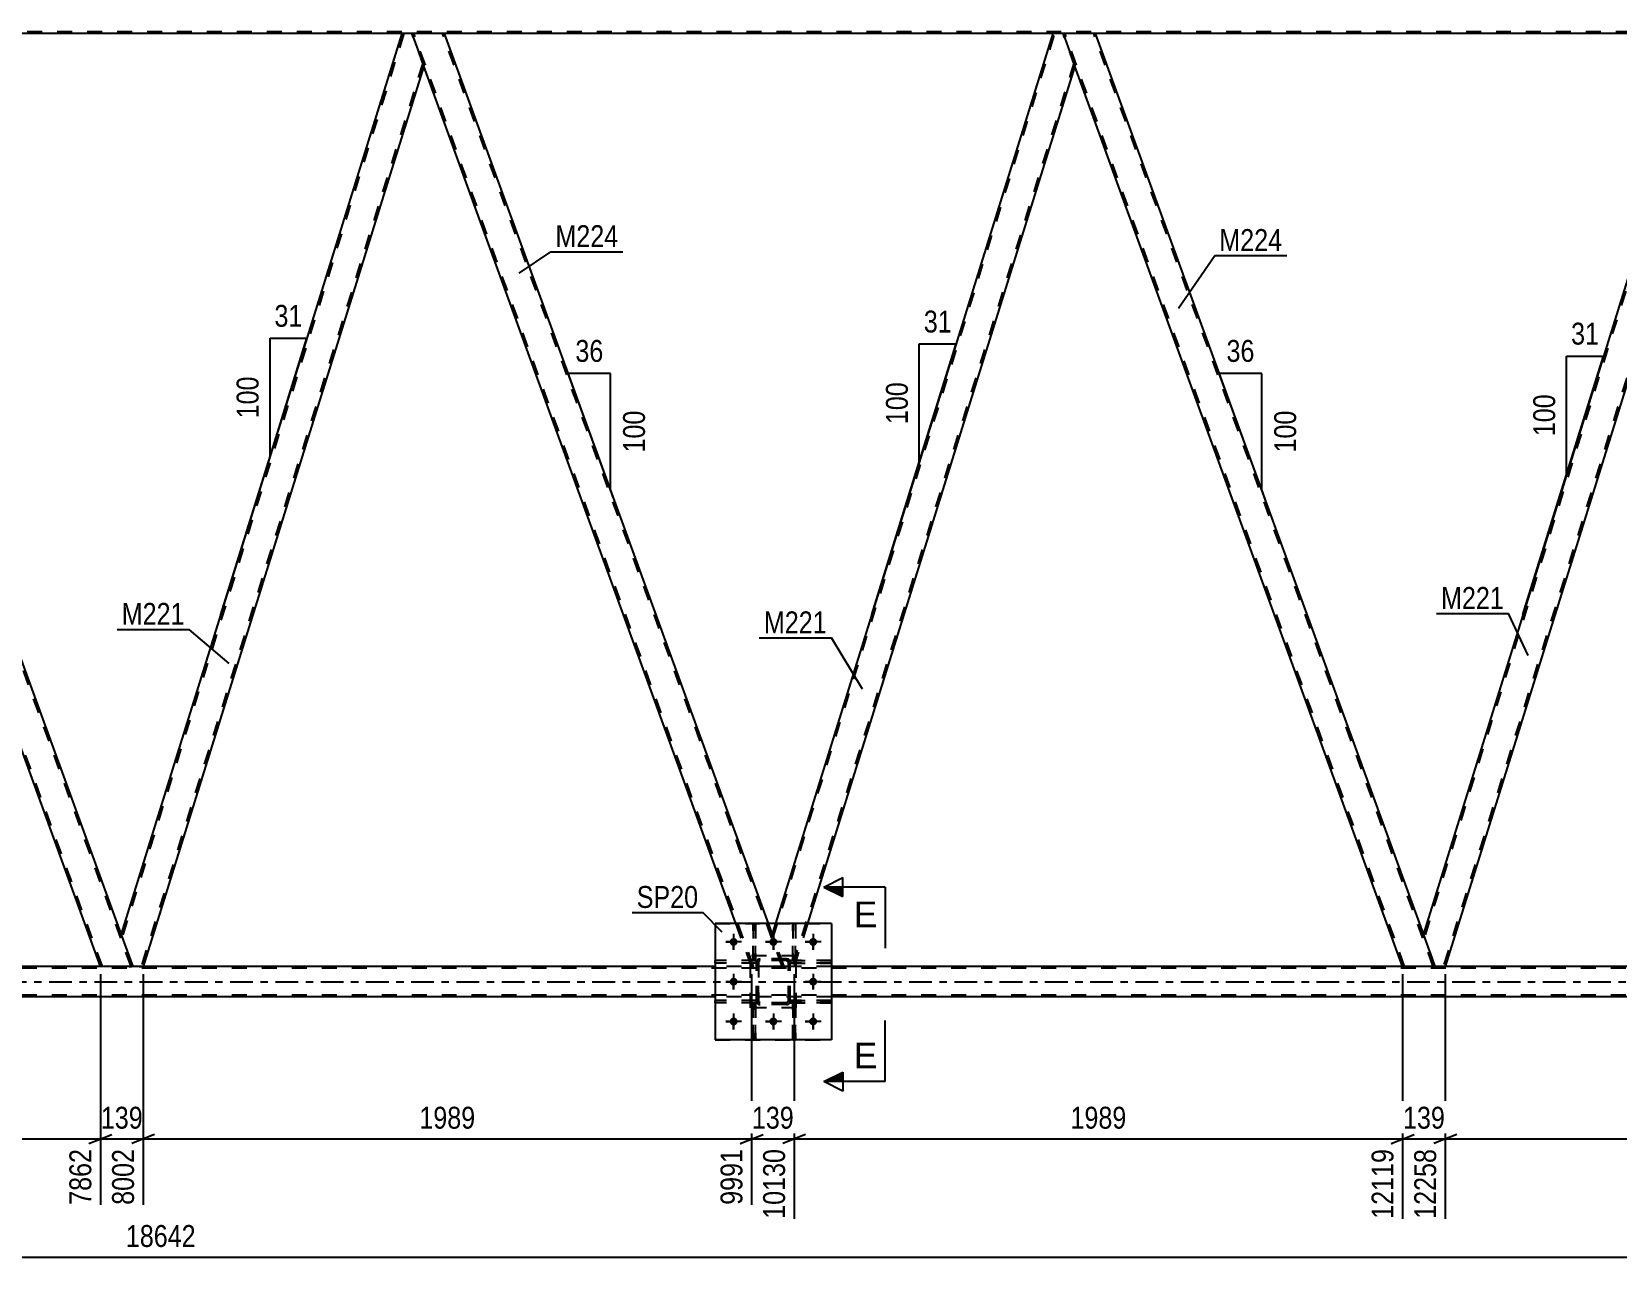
# Model space of a CAD drawing. Header units: millimetres. Extents: x 0 to 841, y 0 to 594.
# Drawn here: x 405.5 to 612.8, y 271.5 to 431.8 of the extents above; entities that cross this region are included whole.
import ezdxf

# ---------------------------------------------------------------- set-up
doc = ezdxf.new("R2010")
doc.units = ezdxf.units.MM
doc.linetypes.add('DXK_LINE_DOT2', pattern=[3.9198, 1.9599, -1.9599])
doc.linetypes.add('DXK_LINE_DOT3', pattern=[5.9187, 2.979, -0.9799, 0.9799, -0.9799])
doc.styles.add('Arial', font='ARIAL.TTF', dxfattribs={"height": 0.2})
doc.styles.add('Arial Narrow', font='ARIALN.TTF', dxfattribs={"height": 0.2})

# ---------------------------------------------------------------- blocks, each defined once
blk = doc.blocks.new('Part-103654073-3726 - 3325')
at = {"color": 7, "linetype": 'DXK_LINE_DOT2'}
for p, q in [((499.86, 315.18), (499.86, 310.33)), ((500.18, 315.18), (499.86, 315.18)), ((500.18, 310.33), (500.18, 315.18)), ((499.86, 310.93), (500.18, 310.93)), ((499.86, 310.33), (500.18, 310.33))]:
    blk.add_line(p, q, dxfattribs=at)
blk = doc.blocks.new('Part-103654073-3764 - 3325')
at = {"color": 7, "linetype": 'DXK_LINE_DOT2'}
for p, q in [((504.7, 310.02), (504.7, 310.34)), ((504.7, 310.34), (510.1, 310.34)), ((510.1, 310.02), (504.7, 310.02)), ((505.3, 310.02), (505.3, 310.34)), ((510.1, 310.34), (510.1, 310.02))]:
    blk.add_line(p, q, dxfattribs=at)
blk = doc.blocks.new('Part-103654073-3718 - 3325')
at = {"color": 7, "linetype": 'DXK_LINE_DOT2'}
for p, q in [((499.86, 299.98), (499.86, 304.81)), ((499.86, 304.81), (500.18, 304.81)), ((500.18, 304.81), (500.18, 299.98)), ((499.86, 304.21), (500.18, 304.21)), ((500.18, 299.98), (499.86, 299.98))]:
    blk.add_line(p, q, dxfattribs=at)
blk = doc.blocks.new('Part-103654073-3792 - 3325')
at = {"color": 7, "linetype": 'DXK_LINE_DOT2'}
for p, q in [((505.06, 310.33), (505.06, 315.18)), ((505.06, 315.18), (505.38, 315.18)), ((505.38, 315.18), (505.38, 310.33)), ((505.06, 310.93), (505.38, 310.93)), ((505.38, 310.33), (505.06, 310.33))]:
    blk.add_line(p, q, dxfattribs=at)
blk = doc.blocks.new('Part-103654073-3494 - 3325')
at = {"color": 2, "linetype": 'Continuous'}
for p, q in [((373.85, 431.58), (370.11, 431.58)), ((374.36, 431.58), (373.85, 431.58)), ((417.22, 313.83), (374.36, 431.58)), ((414.51, 309.58), (371.66, 427.33)), ((418.26, 309.58), (414.51, 309.58)), ((418.73, 309.58), (418.26, 309.58)), ((418.77, 309.58), (418.73, 309.58))]:
    blk.add_line(p, q, dxfattribs=at)
at = {"color": 7, "linetype": 'DXK_LINE_DOT2'}
for p, q in [((371.66, 427.33), (370.11, 431.58)), ((414.77, 309.58), (370.36, 431.58)), ((418.51, 309.58), (374.11, 431.58)), ((418.77, 309.58), (417.22, 313.83)), ((418.26, 309.58), (418.62, 309.58))]:
    blk.add_line(p, q, dxfattribs=at)
blk = doc.blocks.new('Part-103654073-3585 - 3325')
at = {"color": 7, "linetype": 'DXK_LINE_DOT2'}
for p, q in [((747.9, 431.82), (54.16, 431.82)), ((714.9, 431.58), (198.52, 431.58)), ((459.5, 431.58), (453.92, 431.58)), ((544.63, 431.58), (539.06, 431.58))]:
    blk.add_line(p, q, dxfattribs=at)
at = {"color": 2, "linetype": 'Continuous'}
for p, q in [((453.92, 431.58), (374.36, 431.58)), ((539.06, 431.58), (459.5, 431.58)), ((624.19, 431.58), (544.63, 431.58))]:
    blk.add_line(p, q, dxfattribs=at)
blk = doc.blocks.new('Part-103654073-3544 - 3325')
at = {"color": 7, "linetype": 'DXK_LINE_DOT2'}
for p, q in [((499.86, 310.33), (499.86, 315.18)), ((499.86, 315.18), (500.18, 315.18)), ((500.18, 315.18), (500.18, 310.33)), ((499.86, 310.93), (500.18, 310.93)), ((500.18, 310.33), (499.86, 310.33))]:
    blk.add_line(p, q, dxfattribs=at)
blk = doc.blocks.new('Part-103654073-3549 - 3325')
at = {"color": 2, "linetype": 'Continuous'}
for p, q in [((510.1, 315.18), (494.9, 315.18)), ((494.9, 315.18), (494.9, 299.98)), ((510.1, 315.18), (510.1, 299.98)), ((510.1, 299.98), (494.9, 299.98))]:
    blk.add_line(p, q, dxfattribs=at)
blk = doc.blocks.new('Part-103654073-3667 - 3325')
at = {"color": 2, "linetype": 'Continuous'}
for p, q in [((458.99, 431.58), (455.24, 431.58)), ((459.5, 431.58), (458.99, 431.58)), ((501.87, 315.18), (459.5, 431.58)), ((497.61, 315.18), (456.79, 427.33))]:
    blk.add_line(p, q, dxfattribs=at)
at = {"color": 7, "linetype": 'DXK_LINE_DOT2'}
for p, q in [((456.79, 427.33), (455.24, 431.58)), ((499.9, 309.58), (455.5, 431.58)), ((503.65, 309.58), (459.24, 431.58)), ((499.65, 309.58), (497.61, 315.18)), ((503.9, 309.58), (501.87, 315.18)), ((503.9, 309.58), (499.65, 309.58))]:
    blk.add_line(p, q, dxfattribs=at)
blk = doc.blocks.new('Part-103654073-3554 - 3325')
at = {"color": 7, "linetype": 'DXK_LINE_DOT2'}
for p, q in [((774.67, 309.34), (100.02, 309.34)), ((420.09, 309.58), (414.51, 309.58)), ((510.1, 309.58), (494.9, 309.58)), ((590.36, 309.58), (584.78, 309.58)), ((774.67, 305.82), (100.02, 305.82)), ((510.1, 305.58), (494.9, 305.58))]:
    blk.add_line(p, q, dxfattribs=at)
at = {"color": 2, "linetype": 'Continuous'}
for p, q in [((414.51, 309.58), (334.95, 309.58)), ((494.9, 309.58), (420.09, 309.58)), ((584.78, 309.58), (510.1, 309.58)), ((665.17, 309.58), (590.36, 309.58)), ((494.9, 305.58), (254.7, 305.58)), ((665.17, 305.58), (510.1, 305.58))]:
    blk.add_line(p, q, dxfattribs=at)
at = {"color": 7, "linetype": 'DXK_LINE_DOT3'}
blk.add_line((100.02, 307.58), (774.67, 307.58), dxfattribs=at)
blk = doc.blocks.new('Part-103654073-3564 - 3325')
at = {"color": 2, "linetype": 'Continuous'}
for p, q in [((544.12, 431.58), (540.38, 431.58)), ((544.63, 431.58), (544.12, 431.58)), ((587.49, 313.83), (544.63, 431.58)), ((584.78, 309.58), (541.92, 427.33)), ((588.53, 309.58), (584.78, 309.58)), ((589, 309.58), (588.53, 309.58)), ((589.04, 309.58), (589, 309.58))]:
    blk.add_line(p, q, dxfattribs=at)
at = {"color": 7, "linetype": 'DXK_LINE_DOT2'}
for p, q in [((541.92, 427.33), (540.38, 431.58)), ((585.04, 309.58), (540.63, 431.58)), ((588.78, 309.58), (544.38, 431.58)), ((589.04, 309.58), (587.49, 313.83)), ((588.53, 309.58), (588.89, 309.58))]:
    blk.add_line(p, q, dxfattribs=at)
blk = doc.blocks.new('Part-103654073-3569 - 3325')
at = {"color": 7, "linetype": 'DXK_LINE_DOT2'}
for p, q in [((502.49, 313.46), (539.31, 431.58)), ((541.79, 427.7), (504.97, 309.58)), ((502.78, 315.18), (502.36, 313.83)), ((506.97, 315.18), (505.22, 309.58)), ((503.9, 309.58), (502.36, 313.83)), ((505.22, 309.58), (503.9, 309.58))]:
    blk.add_line(p, q, dxfattribs=at)
at = {"color": 2, "linetype": 'Continuous'}
for p, q in [((539.06, 431.58), (502.78, 315.18)), ((540.38, 431.58), (539.06, 431.58)), ((540.38, 431.58), (541.92, 427.33)), ((541.92, 427.33), (506.97, 315.18))]:
    blk.add_line(p, q, dxfattribs=at)
blk = doc.blocks.new('Part-103654073-3606 - 3325')
at = {"color": 7, "linetype": 'DXK_LINE_DOT2'}
for p, q in [((500.3, 305.14), (494.9, 305.14)), ((494.9, 305.14), (494.9, 304.82)), ((500.3, 304.82), (494.9, 304.82)), ((499.7, 304.82), (499.7, 305.14)), ((500.3, 304.82), (500.3, 305.14))]:
    blk.add_line(p, q, dxfattribs=at)
blk = doc.blocks.new('Part-103654073-3632 - 3325')
at = {"color": 7, "linetype": 'DXK_LINE_DOT2'}
for p, q in [((494.9, 315.18), (510.1, 315.18)), ((494.9, 315.18), (494.9, 299.98)), ((510.1, 315.18), (510.1, 299.98)), ((494.9, 299.98), (510.1, 299.98))]:
    blk.add_line(p, q, dxfattribs=at)
blk = doc.blocks.new('Part-103654073-3644 - 3325')
at = {"color": 7, "linetype": 'DXK_LINE_DOT2'}
for p, q in [((500.3, 310.34), (494.9, 310.34)), ((494.9, 310.34), (494.9, 310.02)), ((500.3, 310.02), (494.9, 310.02)), ((499.7, 310.02), (499.7, 310.34)), ((500.3, 310.02), (500.3, 310.34))]:
    blk.add_line(p, q, dxfattribs=at)
blk = doc.blocks.new('Part-103654073-3647 - 3325')
at = {"color": 7, "linetype": 'DXK_LINE_DOT2'}
for p, q in [((510.1, 305.14), (504.7, 305.14)), ((504.7, 305.14), (504.7, 304.82)), ((504.7, 304.82), (510.1, 304.82)), ((505.3, 304.82), (505.3, 305.14)), ((510.1, 304.82), (510.1, 305.14))]:
    blk.add_line(p, q, dxfattribs=at)
blk = doc.blocks.new('Part-103654073-3650 - 3325')
at = {"color": 7, "linetype": 'DXK_LINE_DOT2'}
for p, q in [((510.1, 310.34), (504.7, 310.34)), ((504.7, 310.34), (504.7, 310.02)), ((504.7, 310.02), (510.1, 310.02)), ((505.3, 310.02), (505.3, 310.34)), ((510.1, 310.02), (510.1, 310.34))]:
    blk.add_line(p, q, dxfattribs=at)
blk = doc.blocks.new('Part-103654073-3662 - 3325')
at = {"color": 2, "linetype": 'Continuous'}
for p, q in [((453.92, 431.58), (417.22, 313.83)), ((455.24, 431.58), (453.92, 431.58)), ((455.24, 431.58), (456.79, 427.33)), ((456.79, 427.33), (420.09, 309.58)), ((418.77, 309.58), (417.22, 313.83)), ((419.58, 309.58), (418.77, 309.58)), ((420.05, 309.58), (419.58, 309.58)), ((420.09, 309.58), (420.05, 309.58))]:
    blk.add_line(p, q, dxfattribs=at)
at = {"color": 7, "linetype": 'DXK_LINE_DOT2'}
for p, q in [((454.18, 431.58), (417.36, 313.46)), ((456.65, 427.7), (419.84, 309.58)), ((417.22, 313.83), (417.22, 313.83)), ((419.58, 309.58), (419.94, 309.58)), ((420.09, 309.58), (420.09, 309.58))]:
    blk.add_line(p, q, dxfattribs=at)
blk = doc.blocks.new('Part-103654073-3672 - 3325')
at = {"color": 2, "linetype": 'Continuous'}
for p, q in [((624.19, 431.58), (587.49, 313.83)), ((625.51, 431.58), (624.19, 431.58)), ((625.51, 431.58), (627.06, 427.33)), ((627.06, 427.33), (590.36, 309.58)), ((589.04, 309.58), (587.49, 313.83)), ((589.04, 309.58), (589.85, 309.58)), ((590.32, 309.58), (589.85, 309.58)), ((590.36, 309.58), (590.32, 309.58))]:
    blk.add_line(p, q, dxfattribs=at)
at = {"color": 7, "linetype": 'DXK_LINE_DOT2'}
for p, q in [((624.44, 431.58), (587.63, 313.46)), ((626.92, 427.7), (590.1, 309.58)), ((587.49, 313.83), (587.49, 313.83)), ((589.85, 309.58), (590.21, 309.58))]:
    blk.add_line(p, q, dxfattribs=at)
blk = doc.blocks.new('Part-103654073-3697 - 3325')
at = {"color": 7, "linetype": 'DXK_LINE_DOT2'}
for p, q in [((505.06, 299.98), (505.06, 304.81)), ((505.06, 304.81), (505.38, 304.81)), ((505.38, 304.81), (505.38, 299.98)), ((505.06, 304.21), (505.38, 304.21)), ((505.38, 299.98), (505.06, 299.98))]:
    blk.add_line(p, q, dxfattribs=at)
blk = doc.blocks.new('Part-103654073-3711 - 3325')
at = {"color": 7, "linetype": 'DXK_LINE_DOT2'}
for p, q in [((505.5, 310.98), (499.5, 310.98)), ((499.5, 304.18), (499.5, 310.98)), ((505.5, 304.18), (505.5, 310.98)), ((505.5, 304.18), (499.5, 304.18))]:
    blk.add_line(p, q, dxfattribs=at)
blk = doc.blocks.new('Part-103654073-3712 - 3325')
at = {"color": 7, "linetype": 'DXK_LINE_DOT2'}
for p, q in [((500.3, 310.1), (500.34, 310.28)), ((500.34, 310.28), (500.3, 310.1)), ((500.3, 305.06), (500.3, 310.1)), ((500.3, 310.1), (500.3, 310.1)), ((500.3, 305.06), (500.3, 310.1)), ((500.54, 310.1), (500.56, 310.19)), ((500.56, 310.19), (500.54, 310.1)), ((500.54, 305.06), (500.54, 310.1)), ((500.54, 310.1), (500.54, 310.1)), ((500.54, 310.1), (500.54, 305.06)), ((500.56, 310.19), (500.61, 310.27)), ((500.61, 310.27), (500.56, 310.19)), ((500.6, 310.54), (500.78, 310.58)), ((500.78, 310.58), (500.6, 310.54)), ((500.69, 310.32), (500.61, 310.27)), ((500.78, 310.34), (500.69, 310.32)), ((504.22, 310.58), (500.78, 310.58)), ((504.22, 310.34), (500.78, 310.34)), ((504.22, 310.58), (504.41, 310.54)), ((504.41, 310.54), (504.22, 310.58)), ((504.22, 310.34), (504.31, 310.32)), ((504.31, 310.32), (504.39, 310.27)), ((504.39, 310.27), (504.31, 310.32)), ((504.39, 310.27), (504.44, 310.19)), ((504.44, 310.19), (504.39, 310.27)), ((504.44, 310.19), (504.46, 310.1)), ((504.46, 310.1), (504.44, 310.19)), ((504.46, 305.06), (504.46, 310.1)), ((504.46, 310.1), (504.46, 310.1)), ((504.46, 305.06), (504.46, 310.1)), ((504.67, 310.28), (504.7, 310.1)), ((504.7, 310.1), (504.67, 310.28)), ((504.7, 305.06), (504.7, 310.1)), ((504.7, 310.1), (504.7, 310.1)), ((504.7, 305.06), (504.7, 310.1)), ((500.3, 305.06), (500.3, 305.06)), ((500.34, 304.87), (500.3, 305.06)), ((500.3, 305.06), (500.34, 304.87)), ((500.54, 305.06), (500.54, 305.06)), ((500.56, 304.97), (500.54, 305.06)), ((500.54, 305.06), (500.56, 304.97)), ((500.61, 304.89), (500.56, 304.97)), ((500.56, 304.97), (500.61, 304.89)), ((500.69, 304.84), (500.61, 304.89)), ((500.61, 304.89), (500.69, 304.84)), ((500.78, 304.82), (500.69, 304.84)), ((504.22, 304.82), (500.78, 304.82)), ((504.31, 304.84), (504.22, 304.82)), ((504.39, 304.89), (504.31, 304.84)), ((504.44, 304.97), (504.39, 304.89)), ((504.39, 304.89), (504.44, 304.97)), ((504.46, 305.06), (504.44, 304.97)), ((504.44, 304.97), (504.46, 305.06)), ((504.46, 305.06), (504.46, 305.06)), ((504.7, 305.06), (504.67, 304.87)), ((504.67, 304.87), (504.7, 305.06)), ((504.7, 305.06), (504.7, 305.06)), ((500.78, 304.58), (500.6, 304.61)), ((500.6, 304.61), (500.78, 304.58)), ((504.22, 304.58), (500.78, 304.58)), ((504.41, 304.61), (504.22, 304.58)), ((504.22, 304.58), (504.41, 304.61))]:
    blk.add_line(p, q, dxfattribs=at)
at = {"color": 7, "linetype": 'DXK_LINE_DOT3'}
blk.add_line((502.5, 307.58), (502.5, 307.58), dxfattribs=at)
at = {"color": 7, "linetype": 'DXK_LINE_DOT2'}
for centre, start, end in [((500.78, 310.1), 112.5, 157.5), ((500.78, 310.1), 112.5, 157.5), ((504.22, 310.1), 22.5, 67.5), ((504.22, 310.1), 22.5, 67.5), ((500.78, 305.06), 202.5, 247.5), ((500.78, 305.06), 202.5, 247.5), ((504.22, 305.06), 292.5, 337.5), ((504.22, 305.06), 292.5, 337.5)]:
    blk.add_arc(centre, 0.48, start, end, dxfattribs=at)
blk = doc.blocks.new('Bolt-103654073-3722 - 3325')
at = {"color": 1, "linetype": 'Continuous'}
for p, q in [((497.3, 313.82), (497.3, 313.12)), ((502.5, 313.82), (502.5, 313.12)), ((507.7, 313.82), (507.7, 313.12)), ((496.26, 312.78), (496.96, 312.78)), ((497.3, 311.74), (497.3, 312.43)), ((498.34, 312.78), (497.65, 312.78)), ((501.46, 312.78), (502.16, 312.78)), ((502.5, 311.74), (502.5, 312.43)), ((503.54, 312.78), (502.85, 312.78)), ((506.66, 312.78), (507.36, 312.78)), ((507.7, 311.74), (507.7, 312.43)), ((508.74, 312.78), (508.05, 312.78)), ((496.26, 307.58), (496.96, 307.58)), ((497.3, 308.62), (497.3, 307.92)), ((497.3, 306.54), (497.3, 307.23)), ((498.34, 307.58), (497.65, 307.58)), ((506.66, 307.58), (507.36, 307.58)), ((507.7, 308.62), (507.7, 307.92)), ((507.7, 306.54), (507.7, 307.23)), ((508.74, 307.58), (508.05, 307.58)), ((497.3, 303.42), (497.3, 302.72)), ((502.5, 303.42), (502.5, 302.72)), ((507.7, 303.42), (507.7, 302.72)), ((496.26, 302.38), (496.96, 302.38)), ((497.3, 301.34), (497.3, 302.03)), ((498.34, 302.38), (497.65, 302.38)), ((501.46, 302.38), (502.16, 302.38)), ((502.5, 301.34), (502.5, 302.03)), ((503.54, 302.38), (502.85, 302.38)), ((506.66, 302.38), (507.36, 302.38)), ((507.7, 301.34), (507.7, 302.03)), ((508.74, 302.38), (508.05, 302.38))]:
    blk.add_line(p, q, dxfattribs=at)
blk = doc.blocks.new('Part-103654073-3727 - 3325')
at = {"color": 7, "linetype": 'DXK_LINE_DOT2'}
for p, q in [((500.3, 305.14), (494.9, 305.14)), ((494.9, 304.82), (494.9, 305.14)), ((500.3, 304.82), (494.9, 304.82)), ((499.7, 304.82), (499.7, 305.14)), ((500.3, 305.14), (500.3, 304.82))]:
    blk.add_line(p, q, dxfattribs=at)
blk = doc.blocks.new('Part-103654073-3728 - 3325')
at = {"color": 7, "linetype": 'DXK_LINE_DOT2'}
for p, q in [((500.3, 310.34), (494.9, 310.34)), ((494.9, 310.02), (494.9, 310.34)), ((500.3, 310.02), (494.9, 310.02)), ((499.7, 310.02), (499.7, 310.34)), ((500.3, 310.34), (500.3, 310.02))]:
    blk.add_line(p, q, dxfattribs=at)
blk = doc.blocks.new('Part-103654073-3729 - 3325')
at = {"color": 7, "linetype": 'DXK_LINE_DOT2'}
for p, q in [((504.7, 304.82), (504.7, 305.14)), ((504.7, 305.14), (510.1, 305.14)), ((510.1, 304.82), (504.7, 304.82)), ((505.3, 304.82), (505.3, 305.14)), ((510.1, 305.14), (510.1, 304.82))]:
    blk.add_line(p, q, dxfattribs=at)
blk = doc.blocks.new('Part-103654073-3730 - 3325')
at = {"color": 7, "linetype": 'DXK_LINE_DOT2'}
for p, q in [((500.3, 310.1), (500.34, 310.28)), ((500.34, 310.28), (500.3, 310.1)), ((500.3, 305.06), (500.3, 310.1)), ((500.3, 310.1), (500.3, 310.1)), ((500.3, 305.06), (500.3, 310.1)), ((500.54, 310.1), (500.56, 310.19)), ((500.56, 310.19), (500.54, 310.1)), ((500.54, 305.06), (500.54, 310.1)), ((500.54, 310.1), (500.54, 310.1)), ((500.54, 310.1), (500.54, 305.06)), ((500.56, 310.19), (500.61, 310.27)), ((500.61, 310.27), (500.56, 310.19)), ((500.6, 310.54), (500.78, 310.58)), ((500.78, 310.58), (500.6, 310.54)), ((500.69, 310.32), (500.61, 310.27)), ((500.78, 310.34), (500.69, 310.32)), ((504.22, 310.58), (500.78, 310.58)), ((504.22, 310.34), (500.78, 310.34)), ((504.22, 310.58), (504.41, 310.54)), ((504.41, 310.54), (504.22, 310.58)), ((504.22, 310.34), (504.31, 310.32)), ((504.31, 310.32), (504.39, 310.27)), ((504.39, 310.27), (504.31, 310.32)), ((504.39, 310.27), (504.44, 310.19)), ((504.44, 310.19), (504.39, 310.27)), ((504.44, 310.19), (504.46, 310.1)), ((504.46, 310.1), (504.44, 310.19)), ((504.46, 305.06), (504.46, 310.1)), ((504.46, 310.1), (504.46, 310.1)), ((504.46, 305.06), (504.46, 310.1)), ((504.67, 310.28), (504.7, 310.1)), ((504.7, 310.1), (504.67, 310.28)), ((504.7, 305.06), (504.7, 310.1)), ((504.7, 310.1), (504.7, 310.1)), ((504.7, 305.06), (504.7, 310.1)), ((500.3, 305.06), (500.3, 305.06)), ((500.34, 304.87), (500.3, 305.06)), ((500.3, 305.06), (500.34, 304.87)), ((500.54, 305.06), (500.54, 305.06)), ((500.56, 304.97), (500.54, 305.06)), ((500.54, 305.06), (500.56, 304.97)), ((500.61, 304.89), (500.56, 304.97)), ((500.56, 304.97), (500.61, 304.89)), ((500.69, 304.84), (500.61, 304.89)), ((500.61, 304.89), (500.69, 304.84)), ((500.78, 304.82), (500.69, 304.84)), ((504.22, 304.82), (500.78, 304.82)), ((504.31, 304.84), (504.22, 304.82)), ((504.39, 304.89), (504.31, 304.84)), ((504.44, 304.97), (504.39, 304.89)), ((504.39, 304.89), (504.44, 304.97)), ((504.46, 305.06), (504.44, 304.97)), ((504.44, 304.97), (504.46, 305.06)), ((504.46, 305.06), (504.46, 305.06)), ((504.7, 305.06), (504.67, 304.87)), ((504.67, 304.87), (504.7, 305.06)), ((504.7, 305.06), (504.7, 305.06)), ((500.78, 304.58), (500.6, 304.61)), ((500.6, 304.61), (500.78, 304.58)), ((504.22, 304.58), (500.78, 304.58)), ((504.41, 304.61), (504.22, 304.58)), ((504.22, 304.58), (504.41, 304.61))]:
    blk.add_line(p, q, dxfattribs=at)
at = {"color": 7, "linetype": 'DXK_LINE_DOT3'}
blk.add_line((502.5, 307.58), (502.5, 307.58), dxfattribs=at)
at = {"color": 7, "linetype": 'DXK_LINE_DOT2'}
for centre, start, end in [((500.78, 310.1), 112.5, 157.5), ((500.78, 310.1), 112.5, 157.5), ((504.22, 310.1), 22.5, 67.5), ((504.22, 310.1), 22.5, 67.5), ((500.78, 305.06), 202.5, 247.5), ((500.78, 305.06), 202.5, 247.5), ((504.22, 305.06), 292.5, 337.5), ((504.22, 305.06), 292.5, 337.5)]:
    blk.add_arc(centre, 0.48, start, end, dxfattribs=at)
blk = doc.blocks.new('Part-103654073-3737 - 3325')
at = {"color": 7, "linetype": 'DXK_LINE_DOT2'}
for p, q in [((505.38, 304.81), (505.06, 304.81)), ((505.06, 304.81), (505.06, 299.98)), ((505.38, 299.98), (505.38, 304.81)), ((505.06, 304.21), (505.38, 304.21)), ((505.06, 299.98), (505.38, 299.98))]:
    blk.add_line(p, q, dxfattribs=at)
blk = doc.blocks.new('Part-103654073-3761 - 3325')
at = {"color": 7, "linetype": 'DXK_LINE_DOT2'}
for p, q in [((505.06, 315.18), (505.06, 310.33)), ((505.38, 315.18), (505.06, 315.18)), ((505.38, 310.33), (505.38, 315.18)), ((505.06, 310.93), (505.38, 310.93)), ((505.06, 310.33), (505.38, 310.33))]:
    blk.add_line(p, q, dxfattribs=at)
blk = doc.blocks.new('Part-103654073-3765 - 3325')
at = {"color": 7, "linetype": 'DXK_LINE_DOT2'}
for p, q in [((505.5, 310.98), (499.5, 310.98)), ((499.5, 304.18), (499.5, 310.98)), ((505.5, 304.18), (505.5, 310.98)), ((505.5, 304.18), (499.5, 304.18))]:
    blk.add_line(p, q, dxfattribs=at)
blk = doc.blocks.new('Part-103654073-3780 - 3325')
at = {"color": 7, "linetype": 'DXK_LINE_DOT2'}
for p, q in [((500.18, 304.81), (499.86, 304.81)), ((499.86, 304.81), (499.86, 299.98)), ((500.18, 299.98), (500.18, 304.81)), ((499.86, 304.21), (500.18, 304.21)), ((499.86, 299.98), (500.18, 299.98))]:
    blk.add_line(p, q, dxfattribs=at)
blk = doc.blocks.new('Bolt-103654073-3789 - 3325')
at = {"linetype": 'Continuous'}
for points in [[(497.82, 312.78, -1), (496.78, 312.78, -1)], [(503.02, 312.78, -1), (501.98, 312.78, -1)], [(508.22, 312.78, -1), (507.18, 312.78, -1)], [(497.82, 307.58, -1), (496.78, 307.58, -1)], [(508.22, 307.58, -1), (507.18, 307.58, -1)], [(497.82, 302.38, -1), (496.78, 302.38, -1)], [(503.02, 302.38, -1), (501.98, 302.38, -1)], [(508.22, 302.38, -1), (507.18, 302.38, -1)]]:
    blk.add_hatch(color=1, dxfattribs=at).paths.add_polyline_path(points)
at = {"color": 1, "linetype": 'Continuous'}
for p, q in [((497.3, 313.82), (497.3, 311.74)), ((502.5, 313.82), (502.5, 311.74)), ((507.7, 313.82), (507.7, 311.74)), ((498.34, 312.78), (496.26, 312.78)), ((503.54, 312.78), (501.46, 312.78)), ((508.74, 312.78), (506.66, 312.78)), ((498.34, 307.58), (496.26, 307.58)), ((497.3, 308.62), (497.3, 306.54)), ((508.74, 307.58), (506.66, 307.58)), ((507.7, 308.62), (507.7, 306.54)), ((497.3, 303.42), (497.3, 301.34)), ((502.5, 303.42), (502.5, 301.34)), ((507.7, 303.42), (507.7, 301.34)), ((498.34, 302.38), (496.26, 302.38)), ((503.54, 302.38), (501.46, 302.38)), ((508.74, 302.38), (506.66, 302.38))]:
    blk.add_line(p, q, dxfattribs=at)
blk = doc.blocks.new('AngleDimension-103654073-12402 - 3325')
at = {"color": 7, "linetype": 'Continuous'}
for p, q in [((481.21, 387.14), (475.67, 387.14)), ((481.21, 371.92), (475.67, 387.14)), ((481.21, 371.92), (481.21, 387.14)), ((481.61, 370.82), (481.21, 371.92))]:
    blk.add_line(p, q, dxfattribs=at)
at = {"color": 0}
for points in [[(480.87, 388.04), (480.87, 392.24), (476.01, 392.24), (476.01, 388.04)], [(486.31, 382.87), (482.11, 382.87), (482.11, 376.19), (486.31, 376.19)]]:
    blk.add_wipeout(points, dxfattribs=at)
at = {"color": 3, "style": 'Arial Narrow'}
blk.add_text('36', height=2.863, dxfattribs=at).set_placement((476.61, 388.64))
blk.add_text('100', height=2.863, rotation=90.0002, dxfattribs=at).set_placement((485.71, 376.79))
blk = doc.blocks.new('StraightDimension-103654073-3977 - 3325')
at = {"color": 7, "linetype": 'Continuous'}
for p, q in [((505.22, 308.58), (505.22, 276.57)), ((584.78, 308.58), (584.78, 276.57)), ((506.72, 287.61), (503.72, 286.41)), ((505.22, 287.01), (584.78, 287.01)), ((583.28, 286.41), (586.28, 287.61))]:
    blk.add_line(p, q, dxfattribs=at)
at = {"color": 0}
blk.add_wipeout([(549.26, 287.76), (549.26, 291.96), (540.75, 291.96), (540.75, 287.76)], dxfattribs=at)
at = {"color": 0, "linetype": 'Continuous'}
blk.add_wipeout([(584.18, 286.31), (579.98, 286.31), (579.98, 275.97), (584.18, 275.97)], dxfattribs=at)
at = {"color": 3, "style": 'Arial Narrow'}
blk.add_text('1989', height=2.863, dxfattribs=at).set_placement((541.35, 288.36))
at = {"color": 3, "linetype": 'Continuous', "style": 'Arial Narrow'}
blk.add_text('12119', height=2.863, rotation=90.0002, dxfattribs=at).set_placement((583.58, 276.57))
blk = doc.blocks.new('StraightDimension-103654073-4015 - 3325')
at = {"color": 7, "linetype": 'Continuous'}
for p, q in [((590.36, 308.58), (590.36, 276.57)), ((669.92, 308.58), (669.92, 276.57)), ((591.86, 287.61), (588.86, 286.41)), ((590.36, 287.01), (669.92, 287.01)), ((668.42, 286.41), (671.42, 287.61))]:
    blk.add_line(p, q, dxfattribs=at)
at = {"color": 0}
blk.add_wipeout([(634.39, 287.76), (634.39, 291.96), (625.88, 291.96), (625.88, 287.76)], dxfattribs=at)
at = {"color": 0, "linetype": 'Continuous'}
blk.add_wipeout([(669.32, 286.31), (665.12, 286.31), (665.12, 275.97), (669.32, 275.97)], dxfattribs=at)
at = {"color": 3, "style": 'Arial Narrow'}
blk.add_text('1989', height=2.863, dxfattribs=at).set_placement((626.48, 288.36))
at = {"color": 3, "linetype": 'Continuous', "style": 'Arial Narrow'}
blk.add_text('14247', height=2.863, rotation=90.0002, dxfattribs=at).set_placement((668.72, 276.57))
blk = doc.blocks.new('AngleDimension-103654073-4458 - 3325')
at = {"color": 7, "linetype": 'Continuous'}
for p, q in [((436.68, 391.73), (441.5, 391.73)), ((436.68, 376.26), (441.5, 391.73)), ((436.68, 376.26), (436.68, 391.73)), ((430.24, 355.59), (436.68, 376.26))]:
    blk.add_line(p, q, dxfattribs=at)
at = {"color": 0}
for points in [[(441.52, 392.63), (441.52, 396.83), (436.66, 396.83), (436.66, 392.63)], [(435.78, 387.34), (431.58, 387.34), (431.58, 380.65), (435.78, 380.65)]]:
    blk.add_wipeout(points, dxfattribs=at)
at = {"color": 3, "style": 'Arial Narrow'}
blk.add_text('31', height=2.863, dxfattribs=at).set_placement((437.26, 393.23))
blk.add_text('100', height=2.863, rotation=90.0002, dxfattribs=at).set_placement((435.18, 381.25))
blk = doc.blocks.new('StraightDimension-103654073-4116 - 3325')
at = {"color": 7, "linetype": 'Continuous'}
blk.add_line((53.52, 271.54), (791.29, 271.54), dxfattribs=at)
at = {"color": 0}
blk.add_wipeout([(427.58, 272.29), (427.58, 276.49), (417.23, 276.49), (417.23, 272.29)], dxfattribs=at)
at = {"color": 3, "style": 'Arial Narrow'}
blk.add_text('18642', height=2.863, dxfattribs=at).set_placement((417.83, 272.89))
blk = doc.blocks.new('StraightDimension-103654073-3920 - 3325')
at = {"color": 7, "linetype": 'Continuous'}
for p, q in [((414.51, 308.58), (414.51, 278.4)), ((420.09, 308.58), (420.09, 278.4)), ((413.01, 286.41), (416.01, 287.61)), ((414.51, 287.01), (420.09, 287.01)), ((421.59, 287.61), (418.59, 286.41))]:
    blk.add_line(p, q, dxfattribs=at)
at = {"color": 0}
blk.add_wipeout([(420.64, 287.76), (420.64, 291.96), (413.96, 291.96), (413.96, 287.76)], dxfattribs=at)
at = {"color": 0, "linetype": 'Continuous'}
blk.add_wipeout([(419.49, 286.31), (415.29, 286.31), (415.29, 277.8), (419.49, 277.8)], dxfattribs=at)
at = {"color": 3, "style": 'Arial Narrow'}
blk.add_text('139', height=2.863, dxfattribs=at).set_placement((414.56, 288.36))
at = {"color": 3, "linetype": 'Continuous', "style": 'Arial Narrow'}
blk.add_text('8002', height=2.863, rotation=90.0002, dxfattribs=at).set_placement((418.89, 278.4))
blk = doc.blocks.new('StraightDimension-103654073-3901 - 3325')
at = {"color": 7, "linetype": 'Continuous'}
for p, q in [((334.95, 308.58), (334.95, 278.4)), ((414.51, 308.58), (414.51, 278.4)), ((336.45, 287.61), (333.45, 286.41)), ((334.95, 287.01), (414.51, 287.01)), ((413.01, 286.41), (416.01, 287.61))]:
    blk.add_line(p, q, dxfattribs=at)
at = {"color": 0}
blk.add_wipeout([(378.99, 287.76), (378.99, 291.96), (370.48, 291.96), (370.48, 287.76)], dxfattribs=at)
at = {"color": 0, "linetype": 'Continuous'}
blk.add_wipeout([(413.91, 286.31), (409.71, 286.31), (409.71, 277.8), (413.91, 277.8)], dxfattribs=at)
at = {"color": 3, "style": 'Arial Narrow'}
blk.add_text('1989', height=2.863, dxfattribs=at).set_placement((371.08, 288.36))
at = {"color": 3, "linetype": 'Continuous', "style": 'Arial Narrow'}
blk.add_text('7862', height=2.863, rotation=90.0002, dxfattribs=at).set_placement((413.31, 278.4))
blk = doc.blocks.new('StraightDimension-103654073-3939 - 3325')
at = {"color": 7, "linetype": 'Continuous'}
for p, q in [((420.09, 308.58), (420.09, 278.4)), ((499.65, 308.58), (499.65, 278.4)), ((421.59, 287.61), (418.59, 286.41)), ((420.09, 287.01), (499.65, 287.01)), ((498.15, 286.41), (501.15, 287.61))]:
    blk.add_line(p, q, dxfattribs=at)
at = {"color": 0}
blk.add_wipeout([(464.12, 287.76), (464.12, 291.96), (455.61, 291.96), (455.61, 287.76)], dxfattribs=at)
at = {"color": 0, "linetype": 'Continuous'}
blk.add_wipeout([(499.05, 286.31), (494.85, 286.31), (494.85, 277.8), (499.05, 277.8)], dxfattribs=at)
at = {"color": 3, "style": 'Arial Narrow'}
blk.add_text('1989', height=2.863, dxfattribs=at).set_placement((456.21, 288.36))
at = {"color": 3, "linetype": 'Continuous', "style": 'Arial Narrow'}
blk.add_text('9991', height=2.863, rotation=90.0002, dxfattribs=at).set_placement((498.45, 278.4))
blk = doc.blocks.new('StraightDimension-103654073-3958 - 3325')
at = {"color": 7, "linetype": 'Continuous'}
for p, q in [((499.65, 308.58), (499.65, 278.4)), ((505.22, 308.58), (505.22, 276.57)), ((498.15, 286.41), (501.15, 287.61)), ((499.65, 287.01), (505.22, 287.01)), ((506.72, 287.61), (503.72, 286.41))]:
    blk.add_line(p, q, dxfattribs=at)
at = {"color": 0}
blk.add_wipeout([(505.78, 287.76), (505.78, 291.96), (499.09, 291.96), (499.09, 287.76)], dxfattribs=at)
at = {"color": 0, "linetype": 'Continuous'}
blk.add_wipeout([(504.62, 286.31), (500.42, 286.31), (500.42, 275.97), (504.62, 275.97)], dxfattribs=at)
at = {"color": 3, "style": 'Arial Narrow'}
blk.add_text('139', height=2.863, dxfattribs=at).set_placement((499.69, 288.36))
at = {"color": 3, "linetype": 'Continuous', "style": 'Arial Narrow'}
blk.add_text('10130', height=2.863, rotation=90.0002, dxfattribs=at).set_placement((504.02, 276.57))
blk = doc.blocks.new('StraightDimension-103654073-3996 - 3325')
at = {"color": 7, "linetype": 'Continuous'}
for p, q in [((584.78, 308.58), (584.78, 276.57)), ((590.36, 308.58), (590.36, 276.57)), ((583.28, 286.41), (586.28, 287.61)), ((584.78, 287.01), (590.36, 287.01)), ((591.86, 287.61), (588.86, 286.41))]:
    blk.add_line(p, q, dxfattribs=at)
at = {"color": 0}
blk.add_wipeout([(590.91, 287.76), (590.91, 291.96), (584.23, 291.96), (584.23, 287.76)], dxfattribs=at)
at = {"color": 0, "linetype": 'Continuous'}
blk.add_wipeout([(589.76, 286.31), (585.56, 286.31), (585.56, 275.97), (589.76, 275.97)], dxfattribs=at)
at = {"color": 3, "style": 'Arial Narrow'}
blk.add_text('139', height=2.863, dxfattribs=at).set_placement((584.83, 288.36))
at = {"color": 3, "linetype": 'Continuous', "style": 'Arial Narrow'}
blk.add_text('12258', height=2.863, rotation=90.0002, dxfattribs=at).set_placement((589.16, 276.57))
blk = doc.blocks.new('AngleDimension-103654073-4149 - 3325')
at = {"color": 7, "linetype": 'Continuous'}
for p, q in [((606.22, 389.4), (611.05, 389.4)), ((606.22, 373.93), (611.05, 389.4)), ((606.22, 373.93), (606.22, 389.4)), ((600.51, 355.59), (606.22, 373.93))]:
    blk.add_line(p, q, dxfattribs=at)
at = {"color": 0}
for points in [[(611.06, 390.3), (611.06, 394.5), (606.21, 394.5), (606.21, 390.3)], [(605.32, 385.01), (601.12, 385.01), (601.12, 378.32), (605.32, 378.32)]]:
    blk.add_wipeout(points, dxfattribs=at)
at = {"color": 3, "style": 'Arial Narrow'}
blk.add_text('31', height=2.863, dxfattribs=at).set_placement((606.81, 390.9))
blk.add_text('100', height=2.863, rotation=90.0002, dxfattribs=at).set_placement((604.72, 378.92))
blk = doc.blocks.new('AngleDimension-103654073-4447 - 3325')
at = {"color": 7, "linetype": 'Continuous'}
for p, q in [((521.58, 390.98), (526.4, 390.98)), ((521.58, 375.51), (526.4, 390.98)), ((521.58, 375.51), (521.58, 390.98)), ((515.37, 355.59), (521.58, 375.51))]:
    blk.add_line(p, q, dxfattribs=at)
at = {"color": 0}
for points in [[(526.42, 391.88), (526.42, 396.08), (521.57, 396.08), (521.57, 391.88)], [(520.68, 386.59), (516.48, 386.59), (516.48, 379.9), (520.68, 379.9)]]:
    blk.add_wipeout(points, dxfattribs=at)
at = {"color": 3, "style": 'Arial Narrow'}
blk.add_text('31', height=2.863, dxfattribs=at).set_placement((522.17, 392.48))
blk.add_text('100', height=2.863, rotation=90.0002, dxfattribs=at).set_placement((520.08, 380.5))
blk = doc.blocks.new('AngleDimension-103654073-12416 - 3325')
at = {"color": 7, "linetype": 'Continuous'}
for p, q in [((566.35, 387.14), (560.81, 387.14)), ((566.35, 371.92), (560.81, 387.14)), ((566.35, 371.92), (566.35, 387.14)), ((566.75, 370.82), (566.35, 371.92))]:
    blk.add_line(p, q, dxfattribs=at)
at = {"color": 0}
for points in [[(566, 388.04), (566, 392.24), (561.15, 392.24), (561.15, 388.04)], [(571.45, 382.87), (567.25, 382.87), (567.25, 376.19), (571.45, 376.19)]]:
    blk.add_wipeout(points, dxfattribs=at)
at = {"color": 3, "style": 'Arial Narrow'}
blk.add_text('36', height=2.863, dxfattribs=at).set_placement((561.75, 388.64))
blk.add_text('100', height=2.863, rotation=90.0002, dxfattribs=at).set_placement((570.85, 376.79))
blk = doc.blocks.new('Mark-103654073-3545 - 3325')
at = {"color": 0}
blk.add_wipeout([(492.67, 317.23), (492.67, 320.23), (484.63, 320.23), (484.63, 317.23)], dxfattribs=at)
blk.add_wipeout([(492.67, 317.23), (492.67, 320.23), (484.63, 320.23), (484.63, 317.23)], dxfattribs=at)
at = {"color": 30, "linetype": 'Continuous'}
for p in [(484.03, 316.63), (495.79, 314.05)]:
    blk.add_line(p, (493.27, 316.63), dxfattribs=at)
at = {"color": 3, "style": 'Arial Narrow'}
blk.add_text('SP20', height=2.863, dxfattribs=at).set_placement((484.63, 317.23))
blk = doc.blocks.new('Mark-103654073-3560 - 3325')
at = {"color": 0}
blk.add_wipeout([(569.03, 403.14), (569.03, 406.14), (560.81, 406.14), (560.81, 403.14)], dxfattribs=at)
blk.add_wipeout([(569.03, 403.14), (569.03, 406.14), (560.81, 406.14), (560.81, 403.14)], dxfattribs=at)
at = {"color": 30, "linetype": 'Continuous'}
for p, q in [((555.48, 395.67), (560.21, 402.54)), ((560.21, 402.54), (569.63, 402.54))]:
    blk.add_line(p, q, dxfattribs=at)
at = {"color": 3, "style": 'Arial Narrow'}
blk.add_text('M224', height=2.863, dxfattribs=at).set_placement((560.81, 403.14))
blk = doc.blocks.new('Mark-103654073-3565 - 3325')
at = {"color": 0}
blk.add_wipeout([(509.48, 353.14), (509.48, 356.14), (501.26, 356.14), (501.26, 353.14)], dxfattribs=at)
blk.add_wipeout([(509.48, 353.14), (509.48, 356.14), (501.26, 356.14), (501.26, 353.14)], dxfattribs=at)
at = {"color": 30, "linetype": 'Continuous'}
for p in [(500.66, 352.54), (514.15, 345.83)]:
    blk.add_line(p, (510.08, 352.54), dxfattribs=at)
at = {"color": 3, "style": 'Arial Narrow'}
blk.add_text('M221', height=2.863, dxfattribs=at).set_placement((501.26, 353.14))
blk = doc.blocks.new('Mark-103654073-3658 - 3325')
at = {"color": 0}
blk.add_wipeout([(425.51, 354.25), (425.51, 357.25), (417.29, 357.25), (417.29, 354.25)], dxfattribs=at)
blk.add_wipeout([(425.51, 354.25), (425.51, 357.25), (417.29, 357.25), (417.29, 354.25)], dxfattribs=at)
at = {"color": 30, "linetype": 'Continuous'}
for p in [(416.69, 353.65), (431.36, 349.2)]:
    blk.add_line(p, (426.11, 353.65), dxfattribs=at)
at = {"color": 3, "style": 'Arial Narrow'}
blk.add_text('M221', height=2.863, dxfattribs=at).set_placement((417.29, 354.25))
blk = doc.blocks.new('Mark-103654073-3663 - 3325')
at = {"color": 0}
blk.add_wipeout([(482.23, 403.65), (482.23, 406.65), (474, 406.65), (474, 403.65)], dxfattribs=at)
blk.add_wipeout([(482.23, 403.65), (482.23, 406.65), (474, 406.65), (474, 403.65)], dxfattribs=at)
at = {"color": 30, "linetype": 'Continuous'}
for p, q in [((469.28, 400.23), (473.4, 403.05)), ((473.4, 403.05), (482.83, 403.05))]:
    blk.add_line(p, q, dxfattribs=at)
at = {"color": 3, "style": 'Arial Narrow'}
blk.add_text('M224', height=2.863, dxfattribs=at).set_placement((474, 403.65))
blk = doc.blocks.new('Mark-103654073-3668 - 3325')
at = {"color": 0}
blk.add_wipeout([(598.02, 356.33), (598.02, 359.33), (589.8, 359.33), (589.8, 356.33)], dxfattribs=at)
blk.add_wipeout([(598.02, 356.33), (598.02, 359.33), (589.8, 359.33), (589.8, 356.33)], dxfattribs=at)
at = {"color": 30, "linetype": 'Continuous'}
for p in [(589.2, 355.73), (601.21, 350.22)]:
    blk.add_line(p, (598.62, 355.73), dxfattribs=at)
at = {"color": 3, "style": 'Arial Narrow'}
blk.add_text('M221', height=2.863, dxfattribs=at).set_placement((589.8, 356.33))
blk = doc.blocks.new('SectionMark-103654073-4924 - 3325')
at = {"linetype": 'Continuous'}
for points in [[(511.6, 319.96), (511.6, 318.71), (509.1, 319.96)], [(511.6, 295.76), (511.6, 294.51), (509.1, 294.51)]]:
    blk.add_hatch(color=6, dxfattribs=at).paths.add_polyline_path(points)
at = {"color": 6, "linetype": 'Continuous'}
for p, q in [((509.1, 319.96), (511.6, 321.21)), ((517.1, 319.96), (509.1, 319.96)), ((509.1, 319.96), (511.6, 318.71)), ((511.6, 318.71), (511.6, 321.21)), ((509.1, 294.51), (511.6, 295.76)), ((517.1, 294.51), (509.1, 294.51)), ((511.6, 293.26), (509.1, 294.51)), ((511.6, 295.76), (511.6, 293.26))]:
    blk.add_line(p, q, dxfattribs=at)
at = {"color": 0, "linetype": 'Continuous'}
for points in [[(516.1, 314.71), (516.1, 318.21), (512.99, 318.21), (512.99, 314.71)], [(516.1, 296.26), (516.1, 299.76), (512.99, 299.76), (512.99, 296.26)]]:
    blk.add_wipeout(points, dxfattribs=at)
at = {"color": 6, "linetype": 'Continuous'}
for p, q in [((517.1, 319.96), (517.1, 311.96)), ((517.1, 294.51), (517.1, 302.51))]:
    blk.add_line(p, q, dxfattribs=at)
at = {"color": 3, "linetype": 'Continuous', "style": 'Arial'}
for p in [(512.99, 314.71), (512.99, 296.26)]:
    blk.add_text('E', height=3.34, dxfattribs=at).set_placement(p)

msp = doc.modelspace()

# ---------------------------------------------------------------- block references
for name in ['Part-103654073-3585 - 3325', 'Part-103654073-3494 - 3325', 'Part-103654073-3662 - 3325', 'Part-103654073-3667 - 3325', 'Part-103654073-3569 - 3325', 'Part-103654073-3564 - 3325', 'Part-103654073-3672 - 3325', 'Part-103654073-3549 - 3325', 'Part-103654073-3632 - 3325', 'Part-103654073-3726 - 3325', 'Part-103654073-3544 - 3325', 'Part-103654073-3792 - 3325', 'Part-103654073-3761 - 3325', 'Bolt-103654073-3722 - 3325', 'Bolt-103654073-3789 - 3325', 'Part-103654073-3554 - 3325', 'Part-103654073-3644 - 3325', 'Part-103654073-3728 - 3325', 'Part-103654073-3711 - 3325', 'Part-103654073-3765 - 3325', 'Part-103654073-3712 - 3325', 'Part-103654073-3730 - 3325', 'Part-103654073-3764 - 3325', 'Part-103654073-3650 - 3325', 'Part-103654073-3606 - 3325', 'Part-103654073-3727 - 3325', 'Part-103654073-3718 - 3325', 'Part-103654073-3780 - 3325', 'Part-103654073-3647 - 3325', 'Part-103654073-3729 - 3325', 'Part-103654073-3697 - 3325', 'Part-103654073-3737 - 3325']:
    msp.add_blockref(name, (0, 0))

# ---------------------------------------------------------------- next in the draw order: block references
for name in ['AngleDimension-103654073-4458 - 3325', 'AngleDimension-103654073-12402 - 3325', 'StraightDimension-103654073-3977 - 3325', 'StraightDimension-103654073-4015 - 3325']:
    msp.add_blockref(name, (0, 0))

# ---------------------------------------------------------------- next in the draw order: block references
msp.add_blockref('StraightDimension-103654073-4116 - 3325', (0, 0))

# ---------------------------------------------------------------- next in the draw order: block references
for name in ['Mark-103654073-3663 - 3325', 'Mark-103654073-3560 - 3325', 'AngleDimension-103654073-4447 - 3325', 'AngleDimension-103654073-4149 - 3325', 'AngleDimension-103654073-12416 - 3325', 'Mark-103654073-3658 - 3325', 'Mark-103654073-3565 - 3325', 'Mark-103654073-3545 - 3325', 'SectionMark-103654073-4924 - 3325', 'StraightDimension-103654073-3920 - 3325', 'StraightDimension-103654073-3996 - 3325']:
    msp.add_blockref(name, (0, 0))

# ---------------------------------------------------------------- next in the draw order: block references
for name in ['Mark-103654073-3668 - 3325', 'StraightDimension-103654073-3901 - 3325', 'StraightDimension-103654073-3939 - 3325']:
    msp.add_blockref(name, (0, 0))

# ---------------------------------------------------------------- next in the draw order: block references
msp.add_blockref('StraightDimension-103654073-3958 - 3325', (0, 0))

doc.saveas('drawing.dxf')
